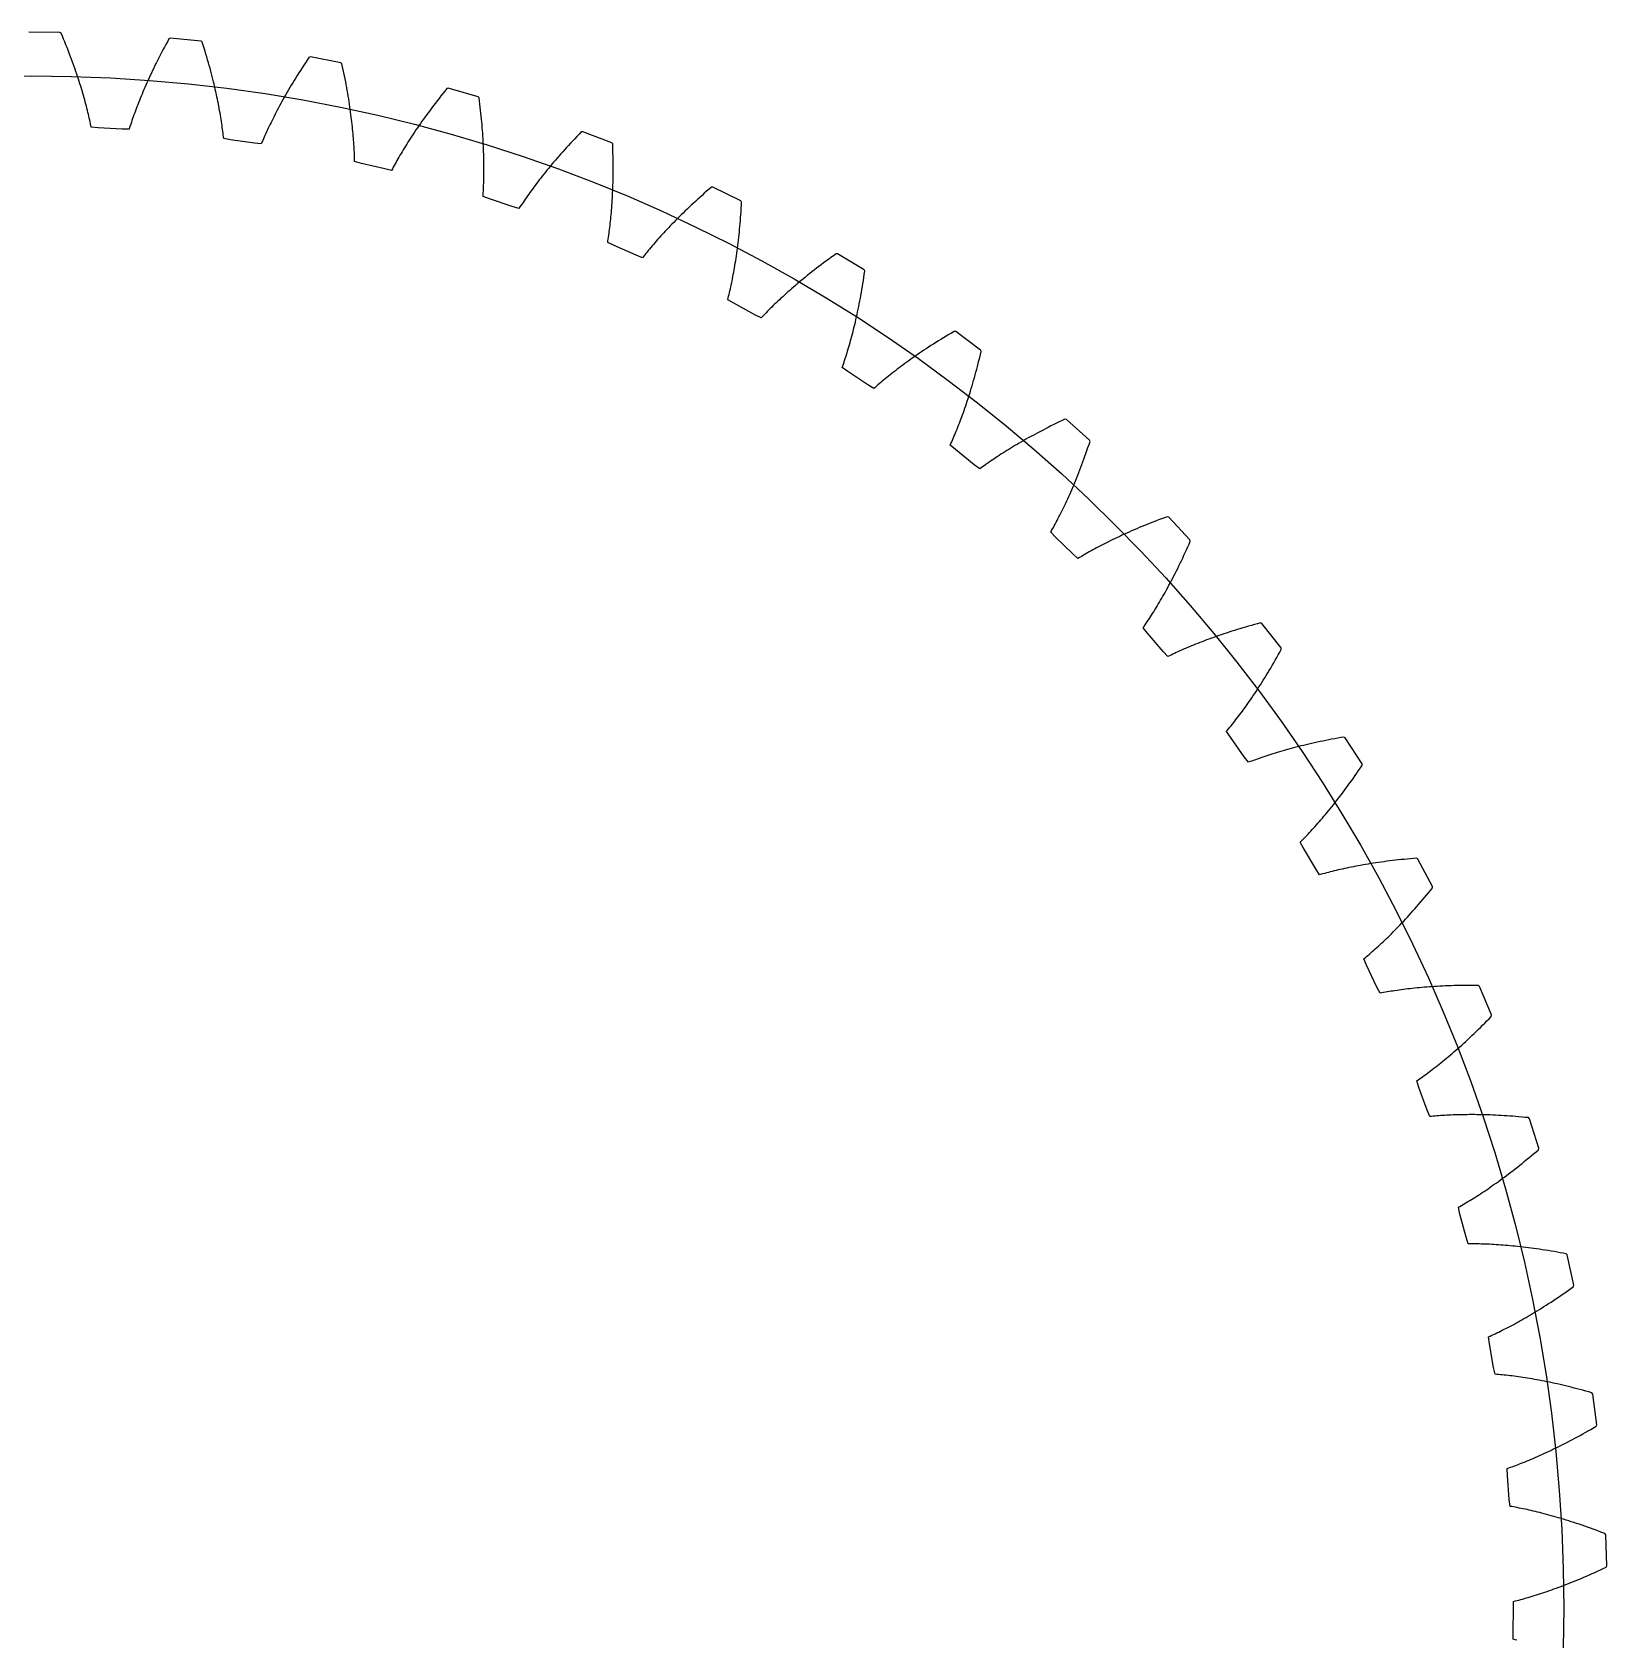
# Model space of a CAD drawing. Extents: x -44.7 to 39.9, y 129.5 to 214.2.
# Drawn here: x -2.39 to 39.92, y 170.99 to 214.17 of the extents above; entities that cross this region are included whole.
import ezdxf

# ---------------------------------------------------------------- set-up
doc = ezdxf.new("R2010")
doc.units = 0
doc.layers.get('0').update_dxf_attribs({"linetype": 'CONTINUOUS'})

msp = doc.modelspace()

# ---------------------------------------------------------------- linework, layer by layer
for points in [[(37.408, 171.834), (37.415, 172.021), (37.461, 172.032), (37.508, 172.045), (37.556, 172.057), (37.605, 172.07), (37.655, 172.084), (37.705, 172.098), (37.757, 172.112), (37.809, 172.127), (37.862, 172.143), (37.916, 172.159), (37.97, 172.176), (38.026, 172.193), (38.082, 172.211), (38.14, 172.23), (38.198, 172.249), (38.256, 172.268), (38.316, 172.288), (38.377, 172.309), (38.438, 172.331), (38.5, 172.353), (38.563, 172.375), (38.626, 172.399), (38.691, 172.423), (38.756, 172.447), (38.822, 172.473), (38.889, 172.499), (38.956, 172.526), (39.025, 172.553), (39.094, 172.581), (39.163, 172.61), (39.234, 172.639), (39.305, 172.67), (39.377, 172.701), (39.45, 172.732), (39.523, 172.765), (39.598, 172.798), (39.672, 172.832), (39.748, 172.867), (39.824, 172.902), (39.901, 172.939), (39.921, 172.974), (39.89, 173.806), (39.868, 173.84), (39.789, 173.871), (39.71, 173.901), (39.632, 173.93), (39.555, 173.958), (39.479, 173.986), (39.403, 174.013), (39.328, 174.039), (39.254, 174.065), (39.181, 174.09), (39.108, 174.114), (39.036, 174.138), (38.966, 174.16), (38.895, 174.183), (38.826, 174.204), (38.758, 174.225), (38.69, 174.246), (38.623, 174.266), (38.557, 174.285), (38.492, 174.303), (38.427, 174.321), (38.364, 174.339), (38.301, 174.356), (38.239, 174.372), (38.178, 174.388), (38.118, 174.403), (38.059, 174.418), (38.001, 174.432), (37.943, 174.446), (37.886, 174.459), (37.831, 174.472), (37.776, 174.484), (37.722, 174.495), (37.668, 174.507), (37.616, 174.517), (37.565, 174.528), (37.514, 174.538), (37.465, 174.547), (37.416, 174.556), (37.368, 174.565), (37.321, 174.573), (37.3, 174.759), (37.247, 175.402), (37.238, 175.589), (37.283, 175.605), (37.329, 175.621), (37.375, 175.638), (37.423, 175.655), (37.471, 175.673), (37.52, 175.691), (37.57, 175.711), (37.621, 175.73), (37.672, 175.751), (37.724, 175.772), (37.777, 175.793), (37.831, 175.815), (37.886, 175.838), (37.941, 175.862), (37.997, 175.886), (38.054, 175.911), (38.111, 175.936), (38.17, 175.962), (38.229, 175.989), (38.289, 176.017), (38.349, 176.045), (38.411, 176.074), (38.473, 176.104), (38.535, 176.134), (38.599, 176.165), (38.663, 176.197), (38.728, 176.23), (38.793, 176.263), (38.86, 176.297), (38.927, 176.332), (38.994, 176.368), (39.062, 176.404), (39.131, 176.442), (39.201, 176.48), (39.271, 176.519), (39.342, 176.559), (39.414, 176.599), (39.486, 176.641), (39.559, 176.683), (39.632, 176.726), (39.648, 176.763), (39.543, 177.589), (39.518, 177.621), (39.436, 177.644), (39.355, 177.667), (39.275, 177.689), (39.196, 177.71), (39.117, 177.731), (39.039, 177.751), (38.962, 177.77), (38.886, 177.789), (38.811, 177.808), (38.737, 177.825), (38.663, 177.842), (38.59, 177.859), (38.519, 177.875), (38.448, 177.89), (38.378, 177.905), (38.308, 177.919), (38.24, 177.933), (38.172, 177.946), (38.106, 177.959), (38.04, 177.971), (37.975, 177.983), (37.911, 177.994), (37.848, 178.005), (37.786, 178.015), (37.725, 178.025), (37.665, 178.034), (37.605, 178.043), (37.547, 178.051), (37.489, 178.059), (37.432, 178.067), (37.376, 178.074), (37.322, 178.081), (37.268, 178.087), (37.215, 178.093), (37.162, 178.099), (37.111, 178.104), (37.061, 178.109), (37.012, 178.114), (36.963, 178.118), (36.916, 178.122), (36.878, 178.305), (36.768, 178.941), (36.742, 179.127), (36.785, 179.146), (36.83, 179.167), (36.874, 179.188), (36.92, 179.209), (36.966, 179.231), (37.014, 179.254), (37.062, 179.278), (37.11, 179.302), (37.16, 179.327), (37.21, 179.352), (37.261, 179.378), (37.312, 179.405), (37.364, 179.433), (37.417, 179.461), (37.471, 179.49), (37.526, 179.52), (37.581, 179.551), (37.636, 179.582), (37.693, 179.614), (37.75, 179.647), (37.808, 179.681), (37.866, 179.715), (37.925, 179.75), (37.985, 179.786), (38.046, 179.823), (38.107, 179.86), (38.168, 179.898), (38.231, 179.938), (38.294, 179.978), (38.357, 180.018), (38.421, 180.06), (38.486, 180.102), (38.551, 180.146), (38.617, 180.19), (38.684, 180.235), (38.751, 180.281), (38.818, 180.328), (38.886, 180.376), (38.955, 180.424), (39.024, 180.474), (39.037, 180.512), (38.858, 181.325), (38.831, 181.355), (38.747, 181.371), (38.664, 181.386), (38.582, 181.401), (38.501, 181.415), (38.421, 181.428), (38.342, 181.442), (38.264, 181.454), (38.186, 181.466), (38.11, 181.477), (38.034, 181.488), (37.959, 181.499), (37.885, 181.509), (37.812, 181.518), (37.74, 181.527), (37.669, 181.536), (37.599, 181.544), (37.53, 181.551), (37.461, 181.558), (37.394, 181.565), (37.327, 181.571), (37.262, 181.577), (37.197, 181.582), (37.133, 181.587), (37.07, 181.592), (37.008, 181.596), (36.948, 181.6), (36.888, 181.604), (36.828, 181.607), (36.77, 181.61), (36.713, 181.612), (36.657, 181.614), (36.602, 181.616), (36.547, 181.618), (36.494, 181.619), (36.442, 181.62), (36.39, 181.621), (36.34, 181.621), (36.29, 181.621), (36.242, 181.621), (36.194, 181.621), (36.14, 181.8), (35.973, 182.423), (35.931, 182.606), (35.972, 182.629), (36.014, 182.653), (36.057, 182.678), (36.101, 182.704), (36.145, 182.73), (36.19, 182.757), (36.235, 182.785), (36.282, 182.813), (36.329, 182.842), (36.376, 182.872), (36.425, 182.903), (36.474, 182.934), (36.523, 182.967), (36.573, 183), (36.624, 183.033), (36.676, 183.068), (36.728, 183.103), (36.781, 183.14), (36.834, 183.177), (36.888, 183.214), (36.943, 183.253), (36.998, 183.292), (37.053, 183.333), (37.11, 183.374), (37.167, 183.416), (37.224, 183.459), (37.282, 183.502), (37.341, 183.547), (37.4, 183.592), (37.459, 183.639), (37.519, 183.686), (37.58, 183.734), (37.641, 183.783), (37.703, 183.833), (37.765, 183.884), (37.828, 183.936), (37.891, 183.988), (37.954, 184.042), (38.018, 184.096), (38.083, 184.152), (38.092, 184.191), (37.841, 184.985), (37.811, 185.012), (37.727, 185.02), (37.643, 185.028), (37.56, 185.036), (37.478, 185.042), (37.397, 185.049), (37.317, 185.055), (37.238, 185.06), (37.159, 185.065), (37.082, 185.07), (37.006, 185.074), (36.93, 185.077), (36.856, 185.081), (36.782, 185.084), (36.71, 185.086), (36.638, 185.088), (36.568, 185.09), (36.498, 185.091), (36.429, 185.092), (36.361, 185.093), (36.294, 185.093), (36.229, 185.093), (36.164, 185.092), (36.1, 185.092), (36.037, 185.091), (35.975, 185.089), (35.914, 185.088), (35.854, 185.086), (35.794, 185.084), (35.736, 185.081), (35.679, 185.079), (35.623, 185.076), (35.568, 185.073), (35.514, 185.069), (35.46, 185.066), (35.408, 185.062), (35.357, 185.058), (35.306, 185.054), (35.257, 185.05), (35.209, 185.045), (35.161, 185.041), (35.091, 185.214), (34.869, 185.82), (34.811, 185.998), (34.85, 186.025), (34.89, 186.053), (34.93, 186.082), (34.971, 186.111), (35.013, 186.141), (35.055, 186.172), (35.098, 186.204), (35.142, 186.236), (35.186, 186.269), (35.231, 186.304), (35.276, 186.338), (35.322, 186.374), (35.369, 186.411), (35.416, 186.448), (35.463, 186.486), (35.511, 186.525), (35.56, 186.565), (35.61, 186.606), (35.659, 186.648), (35.71, 186.69), (35.761, 186.733), (35.812, 186.778), (35.864, 186.823), (35.916, 186.869), (35.969, 186.916), (36.023, 186.963), (36.076, 187.012), (36.131, 187.062), (36.185, 187.112), (36.241, 187.164), (36.296, 187.216), (36.352, 187.27), (36.409, 187.324), (36.466, 187.379), (36.523, 187.435), (36.581, 187.493), (36.639, 187.551), (36.698, 187.61), (36.757, 187.67), (36.816, 187.731), (36.821, 187.771), (36.5, 188.539), (36.468, 188.563), (36.383, 188.564), (36.299, 188.564), (36.216, 188.564), (36.133, 188.564), (36.052, 188.563), (35.972, 188.561), (35.893, 188.56), (35.814, 188.558), (35.737, 188.555), (35.66, 188.552), (35.585, 188.549), (35.51, 188.546), (35.437, 188.542), (35.365, 188.538), (35.293, 188.534), (35.222, 188.529), (35.153, 188.524), (35.084, 188.519), (35.017, 188.513), (34.95, 188.508), (34.885, 188.502), (34.82, 188.495), (34.756, 188.489), (34.694, 188.482), (34.632, 188.475), (34.571, 188.468), (34.512, 188.461), (34.453, 188.454), (34.395, 188.446), (34.339, 188.438), (34.283, 188.43), (34.228, 188.422), (34.175, 188.414), (34.122, 188.406), (34.07, 188.398), (34.019, 188.389), (33.97, 188.38), (33.921, 188.372), (33.873, 188.363), (33.826, 188.354), (33.741, 188.521), (33.466, 189.104), (33.391, 189.276), (33.428, 189.307), (33.465, 189.338), (33.503, 189.37), (33.541, 189.403), (33.58, 189.437), (33.619, 189.471), (33.659, 189.507), (33.7, 189.543), (33.741, 189.58), (33.782, 189.618), (33.824, 189.657), (33.867, 189.697), (33.91, 189.737), (33.953, 189.779), (33.997, 189.821), (34.042, 189.864), (34.087, 189.908), (34.132, 189.953), (34.178, 189.999), (34.225, 190.046), (34.271, 190.094), (34.319, 190.142), (34.366, 190.192), (34.414, 190.242), (34.463, 190.294), (34.512, 190.346), (34.561, 190.4), (34.611, 190.454), (34.661, 190.509), (34.711, 190.565), (34.762, 190.623), (34.813, 190.681), (34.864, 190.74), (34.916, 190.8), (34.968, 190.861), (35.02, 190.923), (35.073, 190.986), (35.126, 191.051), (35.179, 191.116), (35.233, 191.182), (35.235, 191.222), (34.846, 191.958), (34.812, 191.98), (34.727, 191.973), (34.643, 191.965), (34.56, 191.958), (34.479, 191.95), (34.398, 191.942), (34.318, 191.933), (34.239, 191.925), (34.161, 191.915), (34.084, 191.906), (34.009, 191.897), (33.934, 191.887), (33.86, 191.877), (33.787, 191.866), (33.715, 191.856), (33.644, 191.845), (33.574, 191.834), (33.506, 191.823), (33.438, 191.811), (33.371, 191.8), (33.305, 191.788), (33.24, 191.776), (33.177, 191.764), (33.114, 191.752), (33.052, 191.74), (32.991, 191.728), (32.931, 191.715), (32.873, 191.703), (32.815, 191.69), (32.758, 191.677), (32.702, 191.664), (32.648, 191.652), (32.594, 191.639), (32.541, 191.626), (32.489, 191.613), (32.438, 191.6), (32.389, 191.587), (32.34, 191.574), (32.292, 191.561), (32.245, 191.548), (32.199, 191.535), (32.1, 191.693), (31.773, 192.25), (31.684, 192.414), (31.717, 192.448), (31.752, 192.482), (31.786, 192.518), (31.821, 192.554), (31.857, 192.591), (31.893, 192.629), (31.93, 192.668), (31.967, 192.707), (32.004, 192.748), (32.042, 192.79), (32.081, 192.832), (32.12, 192.875), (32.159, 192.92), (32.198, 192.965), (32.239, 193.011), (32.279, 193.058), (32.32, 193.106), (32.361, 193.155), (32.403, 193.205), (32.445, 193.255), (32.487, 193.307), (32.53, 193.36), (32.573, 193.413), (32.616, 193.468), (32.66, 193.524), (32.704, 193.58), (32.748, 193.638), (32.792, 193.696), (32.837, 193.756), (32.882, 193.816), (32.928, 193.878), (32.974, 193.94), (33.019, 194.004), (33.066, 194.068), (33.112, 194.134), (33.159, 194.201), (33.205, 194.268), (33.252, 194.337), (33.3, 194.406), (33.347, 194.477), (33.345, 194.518), (32.893, 195.216), (32.856, 195.234), (32.772, 195.219), (32.69, 195.205), (32.608, 195.19), (32.527, 195.175), (32.447, 195.159), (32.368, 195.144), (32.291, 195.128), (32.214, 195.112), (32.138, 195.096), (32.064, 195.079), (31.99, 195.063), (31.917, 195.046), (31.846, 195.029), (31.775, 195.012), (31.705, 194.995), (31.637, 194.978), (31.569, 194.961), (31.503, 194.943), (31.437, 194.926), (31.373, 194.908), (31.309, 194.891), (31.247, 194.873), (31.185, 194.855), (31.125, 194.838), (31.065, 194.82), (31.007, 194.802), (30.95, 194.784), (30.893, 194.766), (30.838, 194.749), (30.783, 194.731), (30.73, 194.713), (30.678, 194.696), (30.626, 194.678), (30.576, 194.66), (30.526, 194.643), (30.478, 194.625), (30.431, 194.608), (30.384, 194.591), (30.339, 194.574), (30.294, 194.557), (30.181, 194.705), (29.806, 195.23), (29.702, 195.386), (29.732, 195.423), (29.763, 195.46), (29.795, 195.499), (29.826, 195.538), (29.859, 195.578), (29.891, 195.619), (29.924, 195.661), (29.957, 195.704), (29.991, 195.748), (30.025, 195.792), (30.06, 195.838), (30.094, 195.885), (30.13, 195.932), (30.165, 195.981), (30.201, 196.03), (30.237, 196.081), (30.273, 196.132), (30.31, 196.185), (30.347, 196.238), (30.384, 196.292), (30.422, 196.348), (30.459, 196.404), (30.497, 196.461), (30.536, 196.52), (30.574, 196.579), (30.613, 196.639), (30.652, 196.7), (30.691, 196.763), (30.73, 196.826), (30.77, 196.89), (30.81, 196.956), (30.849, 197.022), (30.89, 197.089), (30.93, 197.158), (30.97, 197.227), (31.011, 197.298), (31.051, 197.369), (31.092, 197.442), (31.133, 197.515), (31.173, 197.59), (31.168, 197.63), (30.654, 198.285), (30.617, 198.3), (30.535, 198.278), (30.453, 198.256), (30.373, 198.234), (30.294, 198.211), (30.216, 198.189), (30.139, 198.166), (30.063, 198.143), (29.988, 198.121), (29.914, 198.098), (29.841, 198.075), (29.769, 198.052), (29.698, 198.028), (29.629, 198.005), (29.56, 197.982), (29.492, 197.959), (29.425, 197.936), (29.359, 197.912), (29.295, 197.889), (29.231, 197.866), (29.168, 197.843), (29.107, 197.819), (29.046, 197.796), (28.986, 197.773), (28.928, 197.75), (28.87, 197.727), (28.814, 197.704), (28.758, 197.681), (28.704, 197.658), (28.65, 197.636), (28.597, 197.613), (28.546, 197.591), (28.495, 197.568), (28.446, 197.546), (28.397, 197.524), (28.349, 197.502), (28.303, 197.481), (28.257, 197.459), (28.212, 197.438), (28.168, 197.417), (28.126, 197.396), (27.999, 197.534), (27.579, 198.023), (27.461, 198.169), (27.488, 198.208), (27.516, 198.248), (27.544, 198.289), (27.572, 198.331), (27.6, 198.374), (27.629, 198.418), (27.658, 198.462), (27.687, 198.508), (27.717, 198.555), (27.747, 198.602), (27.777, 198.651), (27.808, 198.701), (27.838, 198.751), (27.869, 198.803), (27.901, 198.855), (27.932, 198.909), (27.964, 198.963), (27.995, 199.019), (28.028, 199.075), (28.06, 199.132), (28.092, 199.191), (28.125, 199.25), (28.157, 199.311), (28.19, 199.372), (28.223, 199.435), (28.257, 199.498), (28.29, 199.563), (28.323, 199.628), (28.357, 199.695), (28.39, 199.763), (28.424, 199.831), (28.458, 199.901), (28.492, 199.972), (28.526, 200.043), (28.559, 200.116), (28.593, 200.19), (28.627, 200.265), (28.661, 200.341), (28.695, 200.418), (28.73, 200.496), (28.721, 200.535), (28.15, 201.141), (28.112, 201.153), (28.032, 201.123), (27.953, 201.094), (27.875, 201.065), (27.798, 201.035), (27.722, 201.006), (27.648, 200.977), (27.574, 200.947), (27.501, 200.918), (27.43, 200.888), (27.359, 200.859), (27.29, 200.829), (27.221, 200.8), (27.154, 200.771), (27.087, 200.741), (27.022, 200.712), (26.957, 200.683), (26.894, 200.654), (26.832, 200.625), (26.77, 200.596), (26.71, 200.567), (26.651, 200.539), (26.592, 200.51), (26.535, 200.482), (26.479, 200.454), (26.423, 200.425), (26.369, 200.398), (26.316, 200.37), (26.263, 200.342), (26.212, 200.315), (26.162, 200.288), (26.112, 200.261), (26.064, 200.234), (26.016, 200.207), (25.97, 200.181), (25.925, 200.155), (25.88, 200.129), (25.836, 200.104), (25.794, 200.079), (25.752, 200.054), (25.711, 200.029), (25.573, 200.155), (25.11, 200.605), (24.98, 200.739), (25.004, 200.781), (25.028, 200.823), (25.052, 200.866), (25.076, 200.911), (25.1, 200.956), (25.125, 201.002), (25.15, 201.049), (25.175, 201.097), (25.201, 201.147), (25.226, 201.197), (25.252, 201.248), (25.278, 201.3), (25.304, 201.353), (25.33, 201.407), (25.356, 201.462), (25.383, 201.518), (25.41, 201.575), (25.436, 201.633), (25.463, 201.693), (25.49, 201.753), (25.517, 201.814), (25.544, 201.876), (25.571, 201.939), (25.599, 202.003), (25.626, 202.069), (25.653, 202.135), (25.681, 202.202), (25.708, 202.27), (25.735, 202.34), (25.763, 202.41), (25.79, 202.481), (25.818, 202.554), (25.845, 202.627), (25.872, 202.702), (25.9, 202.777), (25.927, 202.854), (25.954, 202.931), (25.981, 203.01), (26.008, 203.09), (26.035, 203.171), (26.023, 203.209), (25.4, 203.762), (25.361, 203.769), (25.284, 203.733), (25.208, 203.697), (25.133, 203.661), (25.059, 203.625), (24.986, 203.589), (24.914, 203.553), (24.843, 203.517), (24.774, 203.481), (24.705, 203.445), (24.637, 203.409), (24.571, 203.374), (24.505, 203.338), (24.441, 203.303), (24.377, 203.268), (24.315, 203.233), (24.253, 203.198), (24.193, 203.164), (24.133, 203.129), (24.075, 203.095), (24.017, 203.061), (23.961, 203.027), (23.905, 202.993), (23.851, 202.96), (23.797, 202.927), (23.744, 202.894), (23.693, 202.861), (23.642, 202.829), (23.593, 202.797), (23.544, 202.765), (23.496, 202.733), (23.449, 202.702), (23.404, 202.671), (23.359, 202.64), (23.315, 202.61), (23.272, 202.58), (23.23, 202.55), (23.189, 202.521), (23.149, 202.492), (23.109, 202.463), (23.071, 202.435), (22.922, 202.548), (22.421, 202.955), (22.279, 203.077), (22.299, 203.12), (22.319, 203.165), (22.339, 203.21), (22.359, 203.256), (22.379, 203.304), (22.4, 203.352), (22.42, 203.401), (22.441, 203.451), (22.462, 203.502), (22.483, 203.555), (22.504, 203.608), (22.525, 203.662), (22.546, 203.717), (22.568, 203.774), (22.589, 203.831), (22.61, 203.889), (22.632, 203.948), (22.653, 204.009), (22.674, 204.07), (22.696, 204.132), (22.717, 204.195), (22.739, 204.26), (22.76, 204.325), (22.782, 204.391), (22.803, 204.459), (22.824, 204.527), (22.845, 204.597), (22.867, 204.667), (22.888, 204.739), (22.909, 204.811), (22.93, 204.885), (22.95, 204.959), (22.971, 205.035), (22.992, 205.112), (23.012, 205.189), (23.032, 205.268), (23.052, 205.348), (23.072, 205.428), (23.092, 205.51), (23.111, 205.593), (23.096, 205.63), (22.426, 206.125), (22.386, 206.129), (22.313, 206.086), (22.24, 206.043), (22.169, 206), (22.099, 205.958), (22.029, 205.915), (21.961, 205.873), (21.894, 205.831), (21.828, 205.789), (21.762, 205.747), (21.698, 205.706), (21.635, 205.664), (21.573, 205.623), (21.512, 205.582), (21.452, 205.542), (21.392, 205.501), (21.334, 205.461), (21.277, 205.421), (21.221, 205.381), (21.166, 205.342), (21.112, 205.303), (21.058, 205.264), (21.006, 205.226), (20.955, 205.187), (20.904, 205.15), (20.855, 205.112), (20.806, 205.075), (20.759, 205.038), (20.712, 205.002), (20.667, 204.966), (20.622, 204.93), (20.578, 204.894), (20.535, 204.86), (20.494, 204.825), (20.453, 204.791), (20.412, 204.757), (20.373, 204.724), (20.335, 204.691), (20.297, 204.658), (20.261, 204.626), (20.225, 204.595), (20.067, 204.694), (19.531, 205.054), (19.379, 205.163), (19.395, 205.208), (19.411, 205.254), (19.427, 205.301), (19.443, 205.349), (19.459, 205.398), (19.475, 205.448), (19.491, 205.499), (19.507, 205.55), (19.523, 205.603), (19.539, 205.657), (19.555, 205.712), (19.572, 205.768), (19.588, 205.825), (19.604, 205.883), (19.62, 205.942), (19.636, 206.002), (19.652, 206.063), (19.668, 206.125), (19.684, 206.187), (19.7, 206.251), (19.715, 206.316), (19.731, 206.382), (19.746, 206.449), (19.762, 206.517), (19.777, 206.586), (19.792, 206.656), (19.807, 206.728), (19.822, 206.8), (19.836, 206.873), (19.851, 206.947), (19.865, 207.022), (19.879, 207.098), (19.893, 207.175), (19.906, 207.253), (19.92, 207.333), (19.933, 207.413), (19.946, 207.494), (19.958, 207.576), (19.971, 207.659), (19.983, 207.744), (19.964, 207.779), (19.253, 208.212), (19.212, 208.213), (19.143, 208.163), (19.075, 208.114), (19.007, 208.065), (18.941, 208.016), (18.876, 207.968), (18.812, 207.919), (18.749, 207.872), (18.686, 207.824), (18.625, 207.776), (18.565, 207.729), (18.506, 207.682), (18.448, 207.636), (18.39, 207.59), (18.334, 207.544), (18.279, 207.498), (18.224, 207.453), (18.171, 207.408), (18.119, 207.363), (18.067, 207.319), (18.017, 207.276), (17.967, 207.232), (17.919, 207.189), (17.871, 207.146), (17.824, 207.104), (17.778, 207.062), (17.733, 207.021), (17.689, 206.98), (17.646, 206.94), (17.604, 206.9), (17.563, 206.86), (17.522, 206.821), (17.483, 206.782), (17.444, 206.744), (17.406, 206.706), (17.369, 206.669), (17.333, 206.632), (17.298, 206.596), (17.264, 206.561), (17.23, 206.525), (17.198, 206.491), (17.031, 206.575), (16.465, 206.886), (16.304, 206.981), (16.316, 207.027), (16.327, 207.074), (16.339, 207.123), (16.35, 207.172), (16.362, 207.222), (16.373, 207.273), (16.385, 207.325), (16.396, 207.378), (16.408, 207.432), (16.419, 207.487), (16.43, 207.544), (16.441, 207.601), (16.452, 207.659), (16.463, 207.718), (16.474, 207.778), (16.485, 207.839), (16.495, 207.901), (16.505, 207.964), (16.516, 208.029), (16.526, 208.094), (16.535, 208.16), (16.545, 208.227), (16.554, 208.295), (16.564, 208.364), (16.572, 208.434), (16.581, 208.505), (16.59, 208.577), (16.598, 208.651), (16.606, 208.725), (16.614, 208.8), (16.621, 208.876), (16.628, 208.953), (16.635, 209.031), (16.642, 209.11), (16.648, 209.19), (16.654, 209.271), (16.659, 209.353), (16.664, 209.436), (16.669, 209.52), (16.674, 209.605), (16.651, 209.639), (15.904, 210.006), (15.864, 210.003), (15.8, 209.948), (15.736, 209.893), (15.673, 209.838), (15.612, 209.783), (15.551, 209.729), (15.492, 209.675), (15.433, 209.622), (15.375, 209.569), (15.319, 209.516), (15.263, 209.464), (15.208, 209.412), (15.154, 209.36), (15.101, 209.309), (15.05, 209.258), (14.999, 209.208), (14.949, 209.158), (14.899, 209.109), (14.851, 209.059), (14.804, 209.011), (14.758, 208.963), (14.712, 208.915), (14.668, 208.868), (14.624, 208.821), (14.581, 208.775), (14.539, 208.729), (14.498, 208.684), (14.458, 208.639), (14.419, 208.595), (14.38, 208.551), (14.343, 208.508), (14.306, 208.466), (14.27, 208.424), (14.235, 208.382), (14.201, 208.341), (14.167, 208.301), (14.135, 208.261), (14.103, 208.222), (14.072, 208.183), (14.041, 208.145), (14.012, 208.108), (13.838, 208.177), (13.247, 208.436), (13.078, 208.516), (13.085, 208.563), (13.093, 208.611), (13.1, 208.66), (13.107, 208.71), (13.114, 208.761), (13.121, 208.813), (13.128, 208.866), (13.135, 208.92), (13.141, 208.975), (13.147, 209.031), (13.153, 209.088), (13.159, 209.145), (13.165, 209.204), (13.171, 209.264), (13.176, 209.325), (13.181, 209.387), (13.186, 209.45), (13.191, 209.513), (13.195, 209.578), (13.199, 209.644), (13.203, 209.711), (13.206, 209.778), (13.21, 209.847), (13.213, 209.917), (13.215, 209.987), (13.218, 210.059), (13.22, 210.132), (13.221, 210.205), (13.222, 210.28), (13.223, 210.355), (13.224, 210.432), (13.224, 210.509), (13.224, 210.587), (13.223, 210.667), (13.222, 210.747), (13.221, 210.828), (13.219, 210.91), (13.217, 210.994), (13.214, 211.078), (13.211, 211.163), (13.186, 211.194), (12.409, 211.493), (12.369, 211.487), (12.31, 211.426), (12.251, 211.365), (12.194, 211.305), (12.138, 211.245), (12.082, 211.186), (12.028, 211.127), (11.974, 211.068), (11.921, 211.01), (11.87, 210.952), (11.819, 210.895), (11.769, 210.839), (11.72, 210.782), (11.672, 210.727), (11.625, 210.672), (11.578, 210.617), (11.533, 210.563), (11.489, 210.509), (11.445, 210.456), (11.402, 210.403), (11.36, 210.351), (11.319, 210.299), (11.279, 210.248), (11.24, 210.198), (11.201, 210.148), (11.164, 210.099), (11.127, 210.05), (11.091, 210.002), (11.056, 209.954), (11.021, 209.907), (10.988, 209.861), (10.955, 209.815), (10.923, 209.77), (10.892, 209.726), (10.861, 209.682), (10.832, 209.639), (10.803, 209.596), (10.775, 209.554), (10.747, 209.513), (10.72, 209.473), (10.694, 209.433), (10.515, 209.486), (9.903, 209.691), (9.728, 209.756), (9.731, 209.803), (9.734, 209.852), (9.737, 209.901), (9.739, 209.951), (9.742, 210.003), (9.744, 210.055), (9.746, 210.108), (9.748, 210.163), (9.749, 210.218), (9.75, 210.274), (9.751, 210.332), (9.752, 210.39), (9.753, 210.449), (9.753, 210.509), (9.753, 210.57), (9.752, 210.632), (9.751, 210.695), (9.75, 210.759), (9.749, 210.824), (9.747, 210.89), (9.745, 210.957), (9.742, 211.024), (9.739, 211.093), (9.736, 211.163), (9.732, 211.233), (9.728, 211.305), (9.724, 211.377), (9.719, 211.451), (9.713, 211.525), (9.708, 211.6), (9.701, 211.676), (9.695, 211.754), (9.687, 211.832), (9.68, 211.911), (9.671, 211.99), (9.663, 212.071), (9.654, 212.153), (9.644, 212.236), (9.634, 212.319), (9.623, 212.404), (9.595, 212.433), (8.794, 212.661), (8.755, 212.651), (8.702, 212.584), (8.649, 212.519), (8.597, 212.454), (8.546, 212.389), (8.496, 212.325), (8.447, 212.261), (8.399, 212.198), (8.352, 212.136), (8.306, 212.074), (8.26, 212.012), (8.215, 211.952), (8.172, 211.891), (8.129, 211.831), (8.087, 211.772), (8.046, 211.714), (8.005, 211.655), (7.966, 211.598), (7.927, 211.541), (7.889, 211.485), (7.852, 211.429), (7.816, 211.374), (7.781, 211.32), (7.746, 211.266), (7.712, 211.213), (7.679, 211.16), (7.647, 211.109), (7.615, 211.057), (7.584, 211.007), (7.554, 210.957), (7.525, 210.908), (7.497, 210.859), (7.469, 210.812), (7.442, 210.765), (7.415, 210.718), (7.39, 210.672), (7.365, 210.628), (7.34, 210.583), (7.317, 210.54), (7.294, 210.497), (7.271, 210.455), (7.088, 210.492), (6.46, 210.641), (6.279, 210.69), (6.278, 210.737), (6.277, 210.786), (6.275, 210.835), (6.274, 210.886), (6.271, 210.937), (6.269, 210.99), (6.266, 211.043), (6.263, 211.097), (6.26, 211.152), (6.256, 211.208), (6.252, 211.266), (6.247, 211.324), (6.242, 211.383), (6.237, 211.442), (6.231, 211.503), (6.225, 211.565), (6.219, 211.628), (6.212, 211.691), (6.205, 211.756), (6.197, 211.821), (6.189, 211.887), (6.18, 211.955), (6.171, 212.023), (6.162, 212.092), (6.152, 212.162), (6.141, 212.233), (6.13, 212.305), (6.119, 212.377), (6.107, 212.451), (6.094, 212.525), (6.081, 212.601), (6.067, 212.677), (6.053, 212.754), (6.039, 212.832), (6.023, 212.911), (6.007, 212.99), (5.991, 213.071), (5.974, 213.152), (5.956, 213.235), (5.938, 213.318), (5.907, 213.344), (5.09, 213.5), (5.052, 213.486), (5.004, 213.415), (4.957, 213.345), (4.912, 213.276), (4.867, 213.207), (4.823, 213.139), (4.78, 213.071), (4.737, 213.004), (4.696, 212.937), (4.655, 212.871), (4.616, 212.806), (4.577, 212.741), (4.538, 212.677), (4.501, 212.614), (4.465, 212.551), (4.429, 212.489), (4.394, 212.428), (4.36, 212.367), (4.326, 212.307), (4.294, 212.247), (4.262, 212.189), (4.231, 212.131), (4.2, 212.073), (4.17, 212.017), (4.142, 211.961), (4.113, 211.905), (4.086, 211.851), (4.059, 211.797), (4.033, 211.744), (4.007, 211.692), (3.983, 211.64), (3.959, 211.589), (3.935, 211.539), (3.912, 211.49), (3.89, 211.441), (3.869, 211.393), (3.848, 211.346), (3.828, 211.3), (3.808, 211.255), (3.789, 211.21), (3.77, 211.166), (3.584, 211.187), (2.946, 211.278), (2.762, 211.311), (2.756, 211.358), (2.751, 211.407), (2.744, 211.456), (2.738, 211.506), (2.731, 211.557), (2.724, 211.609), (2.717, 211.662), (2.709, 211.715), (2.7, 211.77), (2.691, 211.826), (2.682, 211.882), (2.673, 211.939), (2.662, 211.998), (2.652, 212.057), (2.641, 212.117), (2.629, 212.178), (2.617, 212.24), (2.605, 212.302), (2.592, 212.366), (2.578, 212.431), (2.564, 212.496), (2.549, 212.562), (2.534, 212.629), (2.519, 212.697), (2.502, 212.766), (2.486, 212.836), (2.468, 212.906), (2.45, 212.977), (2.432, 213.05), (2.412, 213.123), (2.393, 213.196), (2.372, 213.271), (2.351, 213.347), (2.33, 213.423), (2.307, 213.5), (2.284, 213.578), (2.261, 213.657), (2.236, 213.736), (2.211, 213.817), (2.186, 213.898), (2.153, 213.922), (1.325, 214.003), (1.288, 213.986), (1.247, 213.911), (1.207, 213.837), (1.167, 213.764), (1.129, 213.691), (1.091, 213.62), (1.054, 213.548), (1.018, 213.478), (0.983, 213.408), (0.948, 213.338), (0.915, 213.27), (0.882, 213.202), (0.849, 213.135), (0.818, 213.068), (0.787, 213.002), (0.757, 212.937), (0.728, 212.873), (0.699, 212.809), (0.671, 212.747), (0.644, 212.684), (0.617, 212.623), (0.592, 212.562), (0.567, 212.503), (0.542, 212.444), (0.518, 212.385), (0.495, 212.328), (0.473, 212.271), (0.451, 212.215), (0.429, 212.16), (0.409, 212.105), (0.389, 212.052), (0.369, 211.999), (0.35, 211.947), (0.332, 211.896), (0.314, 211.845), (0.297, 211.796), (0.281, 211.747), (0.265, 211.699), (0.249, 211.652), (0.234, 211.606), (0.22, 211.561), (0.033, 211.564), (-0.612, 211.599), (-0.798, 211.615), (-0.808, 211.661), (-0.818, 211.709), (-0.828, 211.757), (-0.839, 211.807), (-0.85, 211.857), (-0.862, 211.908), (-0.874, 211.96), (-0.887, 212.013), (-0.9, 212.066), (-0.914, 212.121), (-0.928, 212.176), (-0.943, 212.232), (-0.958, 212.29), (-0.974, 212.348), (-0.991, 212.406), (-1.007, 212.466), (-1.025, 212.527), (-1.043, 212.588), (-1.062, 212.65), (-1.081, 212.713), (-1.101, 212.777), (-1.121, 212.842), (-1.142, 212.907), (-1.164, 212.973), (-1.186, 213.04), (-1.209, 213.108), (-1.233, 213.177), (-1.257, 213.246), (-1.282, 213.317), (-1.308, 213.388), (-1.334, 213.459), (-1.361, 213.532), (-1.389, 213.605), (-1.418, 213.679), (-1.447, 213.754), (-1.477, 213.83), (-1.507, 213.906), (-1.539, 213.983), (-1.571, 214.061), (-1.603, 214.139), (-1.638, 214.16), (-2.47, 214.167)], [(37.5, 170.976), (37.453, 170.989), (37.407, 171.002), (37.402, 171.189), (37.408, 171.834)]]:
    msp.add_lwpolyline(points)
at = {"color": 1}
msp.add_lwpolyline([(38.76, 171.834), (38.76, 171.834)], dxfattribs=at)
at = {"linetype": 'Continuous'}
msp.add_circle((-2.397, 171.834), 41.158, dxfattribs=at)

doc.saveas('drawing.dxf')
